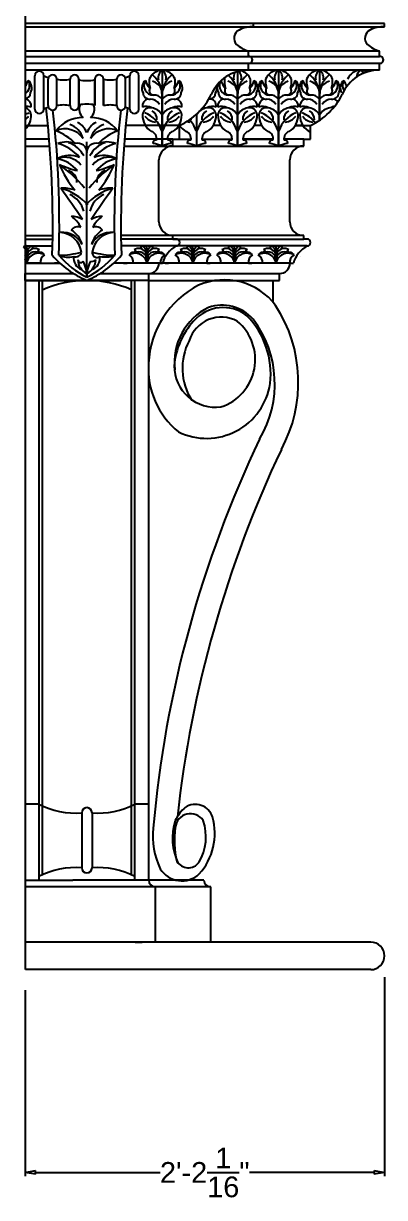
# Model space of a CAD drawing. Header units: millimetres. Extents: x 1155 to 2227, y 540 to 1342.
# Drawn here: x 1754.6 to 1780.8, y 1052.8 to 1137.9 of the extents above; entities that cross this region are included whole.
import ezdxf

# ---------------------------------------------------------------- set-up
doc = ezdxf.new("R2010")
doc.units = ezdxf.units.MM
doc.layers.add('dimension', color=4, linetype='Continuous')
doc.styles.get("Standard").update_dxf_attribs({"font": 'arial.ttf'})
doc.dimstyles.new('25', dxfattribs={"dimscale": 1.5, "dimtxt": 1, "dimasz": 0.5, "dimexe": 0.1875, "dimexo": 1, "dimgap": 0.125, "dimtad": 0, "dimtih": 1, "dimtoh": 1, "dimdec": 4, "dimzin": 4, "dimdsep": 46, "dimlunit": 4, "dimtxsty": 'Standard', "dimblk1": 'CLOSEDBLANK', "dimblk2": 'CLOSEDBLANK', "dimsah": 1, "dimcen": -1, "dimclrd": 256, "dimclre": 256, "dimclrt": 256, "dimadec": 0, "dimazin": 0, "dimtfac": 1, "dimtdec": 4, "dimtofl": 0, "dimtmove": 0, "dimatfit": 3, "dimldrblk": 'CLOSEDBLANK', "dimfxl": 1, "dimtolj": 1, "dimtzin": 4, "dimarcsym": 0})

# ---------------------------------------------------------------- blocks, each defined once
blk = doc.blocks.new('_CLOSEDBLANK')
at = {"color": 0, "linetype": 'ByBlock'}
for p, q in [((-1, 0.17), (0, 0)), ((-1, 0.17), (-1, -0.17)), ((0, 0), (-1, -0.17))]:
    blk.add_line(p, q, dxfattribs=at)
blk = doc.blocks.new('*D292')
at = {"layer": 'Defpoints', "color": 0, "transparency": 16777216}
for p in [(1780.789, 1070.269), (1754.698, 1069.306), (1754.698, 1054.595)]:
    blk.add_point(p, dxfattribs=at)
at = {"layer": 'dimension', "lineweight": -2, "transparency": 16777216}
for p, q in [((1780.789, 1068.769), (1780.789, 1054.314)), ((1754.698, 1067.806), (1754.698, 1054.314)), ((1755.448, 1054.595), (1764.496, 1054.595)), ((1780.039, 1054.595), (1770.991, 1054.595))]:
    blk.add_line(p, q, dxfattribs=at)
at = {"layer": 'dimension', "lineweight": -2, "transparency": 16777216, "xscale": 0.75, "yscale": 0.75, "zscale": 0.75, "rotation": 180}
blk.add_blockref('_CLOSEDBLANK', (1754.698, 1054.595), dxfattribs=at)
at = {"layer": 'dimension', "lineweight": -2, "transparency": 16777216, "xscale": 0.75, "yscale": 0.75, "zscale": 0.75}
blk.add_blockref('_CLOSEDBLANK', (1780.789, 1054.595), dxfattribs=at)
at = {"layer": 'dimension', "transparency": 16777216, "insert": (1767.743, 1054.595), "char_height": 1.5, "attachment_point": 5}
blk.add_mtext('\\A1;2\'-2{\\H1.000000x;\\S1/16;}"', dxfattribs=at)
blk = doc.blocks.new('*D293')
at = {"layer": 'Defpoints', "color": 0, "transparency": 16777216}
for p in [(1754.698, 1144.167), (1754.698, 1137.82), (1780.789, 1137.82)]:
    blk.add_point(p, dxfattribs=at)
at = {"layer": 'dimension', "lineweight": -2, "transparency": 16777216}
for p, q in [((1754.698, 1139.32), (1754.698, 1144.448)), ((1755.448, 1144.167), (1764.496, 1144.167)), ((1780.039, 1144.167), (1770.991, 1144.167)), ((1780.789, 1139.32), (1780.789, 1144.448))]:
    blk.add_line(p, q, dxfattribs=at)
at = {"layer": 'dimension', "lineweight": -2, "transparency": 16777216, "xscale": 0.75, "yscale": 0.75, "zscale": 0.75, "rotation": 180}
blk.add_blockref('_CLOSEDBLANK', (1754.698, 1144.167), dxfattribs=at)
at = {"layer": 'dimension', "lineweight": -2, "transparency": 16777216, "xscale": 0.75, "yscale": 0.75, "zscale": 0.75}
blk.add_blockref('_CLOSEDBLANK', (1780.789, 1144.167), dxfattribs=at)
at = {"layer": 'dimension', "transparency": 16777216, "insert": (1767.744, 1144.167), "char_height": 1.5, "attachment_point": 5}
blk.add_mtext('\\A1;2\'-2{\\H1.000000x;\\S1/16;}"', dxfattribs=at)

msp = doc.modelspace()

# ---------------------------------------------------------------- linework, layer by layer
at = {"color": 0}
for p, q in [((1754.69824, 1289.30581), (1754.69824, 1069.30581)), ((1780.78928, 1137.94461), (1754.69824, 1137.94461)), ((1771.28928, 1137.69461), (1771.28928, 1137.94461)), ((1771.28928, 1137.69461), (1771.28928, 1137.94461)), ((1771.28928, 1137.69461), (1771.28928, 1137.94461)), ((1780.78928, 1137.69461), (1780.78928, 1137.94461)), ((1754.69824, 1137.69461), (1780.78928, 1137.69461)), ((1780.42119, 1135.93049), (1754.69824, 1135.93049)), ((1754.69824, 1135.55549), (1780.42119, 1135.55549)), ((1770.92119, 1135.55549), (1770.92119, 1135.93049)), ((1780.42119, 1135.55549), (1780.42119, 1135.93049)), ((1754.69824, 1135.05549), (1780.42119, 1135.05549)), ((1780.42119, 1134.55549), (1754.69824, 1134.55549)), ((1764.64993, 1134.55549), (1764.64993, 1129.05549)), ((1770.92119, 1134.55549), (1770.92119, 1135.05549)), ((1773.09665, 1134.55549), (1773.09665, 1129.05549)), ((1776.07353, 1134.55549), (1776.07353, 1130.91988)), ((1780.42119, 1134.55549), (1780.42119, 1135.05549)), ((1755.41872, 1131.73015), (1755.41872, 1134.1576)), ((1755.41872, 1131.73015), (1755.41872, 1134.1576)), ((1755.41872, 1131.73015), (1755.41872, 1134.1576)), ((1756.05753, 1131.73015), (1756.05753, 1134.1576)), ((1756.05753, 1131.73015), (1756.05753, 1134.1576)), ((1756.05753, 1131.73015), (1756.05753, 1134.1576)), ((1756.37693, 1131.98567), (1756.37693, 1133.90208)), ((1756.37693, 1131.98567), (1756.37693, 1133.90208)), ((1756.37693, 1131.98567), (1756.37693, 1133.90208)), ((1757.01573, 1131.98567), (1757.01573, 1133.90208)), ((1757.01573, 1131.98567), (1757.01573, 1133.90208)), ((1757.01573, 1131.98567), (1757.01573, 1133.90208)), ((1757.97394, 1131.98567), (1757.97394, 1133.90208)), ((1757.97394, 1131.98567), (1757.97394, 1133.90208)), ((1758.61274, 1131.98567), (1758.61274, 1133.90208)), ((1758.61274, 1131.98567), (1758.61274, 1133.90208)), ((1758.61274, 1133.90208), (1758.61274, 1131.98567)), ((1759.75317, 1131.98567), (1759.75317, 1133.90208)), ((1759.75317, 1131.98567), (1759.75317, 1133.90208)), ((1759.75317, 1131.98567), (1759.75317, 1133.90208)), ((1759.75317, 1131.98567), (1759.75317, 1133.90208)), ((1759.75317, 1133.90208), (1759.75317, 1131.98567)), ((1760.39197, 1131.98567), (1760.39197, 1133.90208)), ((1760.39197, 1131.98567), (1760.39197, 1133.90208)), ((1760.39197, 1131.98567), (1760.39197, 1133.90208)), ((1760.39197, 1131.98567), (1760.39197, 1133.90208)), ((1760.39197, 1133.90208), (1760.39197, 1131.98567)), ((1761.35017, 1131.98567), (1761.35017, 1133.90208)), ((1761.35017, 1131.98567), (1761.35017, 1133.90208)), ((1761.35017, 1131.98567), (1761.35017, 1133.90208)), ((1761.98898, 1131.98567), (1761.98898, 1133.90208)), ((1761.98898, 1131.98567), (1761.98898, 1133.90208)), ((1761.98898, 1131.98567), (1761.98898, 1133.90208)), ((1762.30838, 1131.73015), (1762.30838, 1134.1576)), ((1762.30838, 1131.73015), (1762.30838, 1134.1576)), ((1762.30838, 1131.73015), (1762.30838, 1134.1576)), ((1762.94718, 1131.73015), (1762.94718, 1134.1576)), ((1762.94718, 1131.73015), (1762.94718, 1134.1576)), ((1762.94718, 1131.73015), (1762.94718, 1134.1576)), ((1770.11977, 1134.45587), (1770.11977, 1129.05549)), ((1764.64993, 1129.05549), (1764.64993, 1132.49206)), ((1770.11977, 1129.05549), (1770.11977, 1132.49206)), ((1773.09665, 1129.05549), (1773.09665, 1132.49206)), ((1776.07353, 1130.91988), (1776.07353, 1132.49206)), ((1767.14289, 1131.36423), (1767.14289, 1129.05549)), ((1754.69824, 1130.55549), (1756.35868, 1130.55549)), ((1765.91702, 1130.55549), (1762.00723, 1130.55549)), ((1765.92119, 1129.55549), (1765.92119, 1130.55549)), ((1768.8939, 1130.55549), (1768.36877, 1130.55549)), ((1771.87078, 1130.55549), (1771.34565, 1130.55549)), ((1771.87078, 1130.55549), (1771.34565, 1130.55549)), ((1774.84766, 1130.55549), (1774.32253, 1130.55549)), ((1774.32253, 1130.55549), (1775.42119, 1130.55549)), ((1775.42119, 1129.55549), (1775.42119, 1130.55549)), ((1756.44942, 1129.55549), (1754.69824, 1129.55549)), ((1765.42119, 1129.55549), (1761.91649, 1129.55549)), ((1765.42119, 1129.05549), (1765.42119, 1129.55549)), ((1765.42119, 1129.55549), (1765.92119, 1129.55549)), ((1765.42119, 1129.55549), (1766.74664, 1129.55549)), ((1767.53915, 1129.55549), (1769.72352, 1129.55549)), ((1770.51603, 1129.55549), (1772.7004, 1129.55549)), ((1772.7004, 1129.55549), (1770.51603, 1129.55549)), ((1774.92119, 1129.55549), (1773.49291, 1129.55549)), ((1774.92119, 1129.05549), (1774.92119, 1129.55549)), ((1774.92119, 1129.55549), (1775.42119, 1129.55549)), ((1754.69824, 1129.05549), (1756.48969, 1129.05549)), ((1759.18295, 1119.76693), (1759.18295, 1129.35483)), ((1759.18295, 1119.76693), (1759.18295, 1129.35483)), ((1759.18295, 1119.76693), (1759.18295, 1129.27907)), ((1759.18295, 1119.76693), (1759.18295, 1129.27907)), ((1759.18295, 1119.76693), (1759.18295, 1129.27907)), ((1759.18295, 1119.76693), (1759.18295, 1129.27907)), ((1759.18295, 1119.76693), (1759.18295, 1129.27907)), ((1759.18295, 1119.76693), (1759.18295, 1129.27907)), ((1761.87621, 1129.05549), (1765.42119, 1129.05549)), ((1765.42119, 1129.05549), (1774.92119, 1129.05549)), ((1764.42119, 1123.55549), (1764.42119, 1128.05549)), ((1773.92119, 1123.55549), (1773.92119, 1128.05549)), ((1754.69824, 1122.55549), (1756.70612, 1122.55549)), ((1774.92119, 1122.55549), (1761.65979, 1122.55549)), ((1765.42119, 1122.30549), (1765.42119, 1122.55549)), ((1774.92119, 1122.30549), (1774.92119, 1122.55549)), ((1754.69824, 1122.30549), (1756.70309, 1122.30549)), ((1754.69824, 1121.80549), (1756.69451, 1121.80549)), ((1754.82267, 1120.55549), (1754.82267, 1121.80549)), ((1754.82267, 1120.55549), (1754.82267, 1121.80549)), ((1754.82267, 1120.55549), (1754.82267, 1121.80549)), ((1765.42119, 1122.30549), (1761.66282, 1122.30549)), ((1775.17319, 1121.80549), (1761.6714, 1121.80549)), ((1763.542, 1120.55549), (1763.542, 1121.80549)), ((1763.542, 1120.55549), (1763.542, 1121.80549)), ((1763.542, 1120.55549), (1763.542, 1121.80549)), ((1765.67319, 1122.30549), (1765.42119, 1122.30549)), ((1765.42119, 1122.30549), (1774.92119, 1122.30549)), ((1765.67319, 1121.80549), (1765.67319, 1121.80549)), ((1766.888, 1120.55549), (1766.888, 1121.80549)), ((1766.888, 1120.55549), (1766.888, 1121.80549)), ((1766.888, 1120.55549), (1766.888, 1121.80549)), ((1769.90559, 1120.55549), (1769.90559, 1121.80549)), ((1769.90559, 1120.55549), (1769.90559, 1121.80549)), ((1769.90559, 1120.55549), (1769.90559, 1121.80549)), ((1772.92319, 1120.55549), (1772.92319, 1121.80549)), ((1772.92319, 1120.55549), (1772.92319, 1121.80549)), ((1772.92319, 1120.55549), (1772.92319, 1121.80549)), ((1775.17319, 1122.30549), (1774.92119, 1122.30549)), ((1775.17319, 1121.80549), (1775.17319, 1121.80549)), ((1765.17319, 1121.05549), (1765.17319, 1121.05549)), ((1765.6204, 1121.05549), (1765.6204, 1121.05549)), ((1768.638, 1121.05549), (1768.638, 1121.05549)), ((1771.65559, 1121.05549), (1771.65559, 1121.05549)), ((1774.67319, 1121.05549), (1774.67319, 1121.05549)), ((1754.69824, 1120.55549), (1757.22924, 1120.55549)), ((1755.81762, 1120.55549), (1754.69824, 1120.55549)), ((1755.81762, 1120.55549), (1756.06762, 1120.55549)), ((1757.22924, 1120.55549), (1756.83521, 1120.55549)), ((1773.92319, 1120.55549), (1761.13667, 1120.55549)), ((1761.85281, 1120.55549), (1762.10281, 1120.55549)), ((1764.8704, 1120.55549), (1762.8704, 1120.55549)), ((1764.42319, 1120.55549), (1764.67319, 1120.55549)), ((1764.8704, 1120.55549), (1765.1204, 1120.55549)), ((1767.888, 1120.55549), (1765.888, 1120.55549)), ((1767.888, 1120.55549), (1768.138, 1120.55549)), ((1770.90559, 1120.55549), (1768.90559, 1120.55549)), ((1770.90559, 1120.55549), (1771.15559, 1120.55549)), ((1773.92319, 1120.55549), (1771.92319, 1120.55549)), ((1773.92319, 1120.55549), (1774.17319, 1120.55549)), ((1754.69824, 1119.30549), (1754.69824, 1119.80549)), ((1754.69824, 1119.80549), (1758.21587, 1119.80549)), ((1754.69824, 1119.30549), (1761.67319, 1119.30549)), ((1763.67319, 1119.30549), (1754.69824, 1119.30549)), ((1755.69824, 1119.30549), (1755.69824, 1075.80581)), ((1755.94824, 1119.30549), (1755.94824, 1076.19001)), ((1760.15003, 1119.80549), (1773.17319, 1119.80549)), ((1762.42319, 1076.19001), (1762.42319, 1119.30549)), ((1762.67319, 1075.80581), (1762.67319, 1119.30549)), ((1763.67319, 1119.30549), (1763.67319, 1119.80549)), ((1763.67319, 1075.80581), (1763.67319, 1119.30549)), ((1763.67319, 1119.30549), (1772.67319, 1119.30549)), ((1772.67319, 1119.30549), (1772.67319, 1117.76295)), ((1772.67319, 1119.30549), (1773.17319, 1119.30549)), ((1773.17319, 1119.30549), (1773.17319, 1119.80549)), ((1755.69824, 1081.30581), (1754.69824, 1081.30581)), ((1763.67319, 1081.30581), (1762.67319, 1081.30581)), ((1758.81071, 1080.68081), (1758.81071, 1076.69332)), ((1759.56071, 1080.68081), (1759.56071, 1076.69332)), ((1763.67319, 1075.80581), (1763.67319, 1079.80581)), ((1754.67319, 1075.80581), (1758.17319, 1075.80581)), ((1754.69824, 1075.80581), (1754.72329, 1075.80581)), ((1766.67319, 1075.80581), (1758.17319, 1075.80581)), ((1767.67319, 1075.80581), (1763.67319, 1075.80581)), ((1768.17319, 1075.30581), (1754.72329, 1075.30581)), ((1764.17319, 1071.30581), (1764.17319, 1075.30581)), ((1768.17319, 1071.30581), (1768.17319, 1075.30581)), ((1779.78928, 1071.30581), (1754.72329, 1071.30581)), ((1762.69824, 1071.30549), (1763.19824, 1071.30549)), ((1779.78928, 1069.30581), (1754.72329, 1069.30581))]:
    msp.add_line(p, q, dxfattribs=at)
for centre, radius, start, end in [((1770.53602, 1136.87217), 0.66938, 117.351742, 222.675348), ((1771.11196, 1135.93708), 1.76645, 84.238686, 120.009974), ((1771.11196, 1135.93708), 1.76645, 84.238686, 120.009974), ((1771.11196, 1135.93708), 1.76645, 84.238686, 120.009974), ((1780.03602, 1136.87217), 0.66938, 117.351742, 222.675348), ((1780.61196, 1135.93708), 1.76645, 84.238686, 120.009974), ((1771.84653, 1138.62685), 2.85072, 230.776612, 251.058776), ((1781.34653, 1138.62685), 2.85072, 230.776612, 251.058776), ((1770.95244, 1135.30549), 0.25195, 262.874984, 97.125016), ((1780.45244, 1135.30549), 0.25195, 262.874984, 97.125016), ((1755.73813, 1134.1576), 0.3194, 0, 180), ((1755.73813, 1134.1576), 0.3194, 0, 180), ((1755.73813, 1134.1576), 0.3194, 0, 180), ((1762.62778, 1134.1576), 0.3194, 0, 180), ((1762.62778, 1134.1576), 0.3194, 0, 180), ((1762.62778, 1134.1576), 0.3194, 0, 180), ((1762.62778, 1134.1576), 0.3194, 0, 180), ((1764.67047, 1133.51749), 1.03821, 91.133942, 158.684675), ((1764.99941, 1134.02123), 0.63842, 123.190165, 194.307184), ((1764.62938, 1133.51749), 1.03821, 21.315325, 88.866058), ((1764.30045, 1134.02123), 0.63842, 345.692816, 56.809835), ((1770.87211, 1131.67693), 2.87898, 89.02325, 157.249367), ((1769.77029, 1134.02123), 0.63842, 345.692816, 45.912997), ((1770.09923, 1133.51749), 1.03821, 21.315325, 73.874097), ((1773.1172, 1133.51749), 1.03821, 91.133942, 158.684675), ((1773.44614, 1134.02123), 0.63842, 123.190165, 194.307184), ((1773.07611, 1133.51749), 1.03821, 21.315325, 88.866058), ((1772.74717, 1134.02123), 0.63842, 345.692816, 56.809835), ((1776.09408, 1133.51749), 1.03821, 91.133942, 158.684675), ((1776.42302, 1134.02123), 0.63842, 123.190165, 194.307184), ((1776.05299, 1133.51749), 1.03821, 21.315325, 88.866058), ((1775.72405, 1134.02123), 0.63842, 345.692816, 56.809835), ((1780.37211, 1131.67693), 2.87898, 89.02325, 157.249367), ((1779.07096, 1133.51749), 1.03821, 91.133942, 158.684675), ((1779.3999, 1134.02123), 0.63842, 123.190165, 176.140543), ((1779.02987, 1133.51749), 1.03821, 61.40105, 88.866058), ((1778.70093, 1134.02123), 0.63842, 29.117487, 56.809835), ((1753.59357, 1134.21832), 1.3961, 322.3027199, 343.236545), ((1754.33002, 1133.44833), 0.70378, 301.5470989, 31.461111), ((1754.4699, 1133.26117), 0.72074, 331.587373, 50.293636), ((1756.91135, 1135.84711), 1.893, 243.189489, 254.365222), ((1756.91135, 1135.84711), 1.893, 243.189489, 254.365222), ((1756.91135, 1135.84711), 1.893, 243.189489, 254.365222), ((1756.69633, 1133.90208), 0.3194, 0, 180), ((1756.69633, 1133.90208), 0.3194, 0, 180), ((1756.69633, 1133.90208), 0.3194, 0, 180), ((1757.49483, 1136.281), 2.42668, 258.613236, 281.386764), ((1757.49483, 1136.281), 2.42668, 258.613236, 281.386764), ((1757.49483, 1136.281), 2.42668, 258.613236, 281.386764), ((1758.29334, 1133.90208), 0.3194, 0, 180), ((1758.29334, 1133.90208), 0.3194, 0, 180), ((1758.29334, 1133.90208), 0.3194, 0, 180), ((1758.29334, 1133.90208), 0.3194, 0, 180), ((1758.29334, 1133.90208), 0.3194, 0, 180), ((1759.18295, 1137.9421), 4.13681, 262.07718, 277.92282), ((1759.18295, 1137.9421), 4.13681, 262.07718, 277.92282), ((1759.18295, 1137.9421), 4.13681, 262.07718, 277.92282), ((1760.07257, 1133.90208), 0.3194, 0, 180), ((1760.07257, 1133.90208), 0.3194, 0, 180), ((1760.07257, 1133.90208), 0.3194, 0, 180), ((1760.07257, 1133.90208), 0.3194, 0, 180), ((1760.07257, 1133.90208), 0.3194, 0, 180), ((1760.07257, 1133.90208), 0.3194, 0, 180), ((1760.07257, 1133.90208), 0.3194, 0, 180), ((1756.32334, 1135.26653), 3.85684, 344.2449655, 344.66915), ((1760.87107, 1136.281), 2.42668, 258.613236, 281.386764), ((1760.87107, 1136.281), 2.42668, 258.613236, 281.386764), ((1760.87107, 1136.281), 2.42668, 258.613236, 281.386764), ((1760.87107, 1136.281), 2.42668, 258.613236, 281.386764), ((1761.66957, 1133.90208), 0.3194, 0, 180), ((1761.66957, 1133.90208), 0.3194, 0, 180), ((1761.66957, 1133.90208), 0.3194, 0, 180), ((1761.66957, 1133.90208), 0.3194, 0, 180), ((1761.45456, 1135.84711), 1.893, 285.634778, 296.810511), ((1761.45456, 1135.84711), 1.893, 285.634778, 296.810511), ((1761.45456, 1135.84711), 1.893, 285.634778, 296.810511), ((1761.45456, 1135.84711), 1.893, 285.634778, 296.810511), ((1763.89601, 1133.26117), 0.72074, 129.706364, 208.412627), ((1764.03589, 1133.44833), 0.70378, 148.538889, 268.610321), ((1764.77234, 1134.21832), 1.3961, 196.763455, 224.84707), ((1765.6084, 1133.78787), 1.90811, 176.785206, 196.881668), ((1763.65452, 1132.7589), 1.034, 18.775853, 73.995983), ((1762.78181, 1132.75121), 1.86973, 352.032881, 50.503631), ((1766.51805, 1132.75121), 1.86973, 129.496369, 187.967119), ((1765.64534, 1132.7589), 1.034, 106.004017, 161.224147), ((1765.26397, 1133.44833), 0.70378, 271.389679, 31.461111), ((1763.69146, 1133.78787), 1.90811, 343.118332, 3.214794), ((1764.52752, 1134.21832), 1.3961, 315.15293, 343.236545), ((1765.40385, 1133.26117), 0.72074, 331.587373, 50.293636), ((1769.50574, 1133.44833), 0.70378, 155.333384, 268.610321), ((1770.24218, 1134.21832), 1.3961, 197.968861, 224.84707), ((1771.07824, 1133.78787), 1.90811, 173.36754, 196.881668), ((1769.12436, 1132.7589), 1.034, 18.775853, 73.995983), ((1768.25166, 1132.75121), 1.86973, 352.032881, 50.503631), ((1770.46926, 1134.02123), 0.63842, 142.703833, 194.307184), ((1771.98789, 1132.75121), 1.86973, 129.496369, 187.967119), ((1771.11519, 1132.7589), 1.034, 106.004017, 161.224147), ((1770.73381, 1133.44833), 0.70378, 271.389679, 31.461111), ((1769.1613, 1133.78787), 1.90811, 343.118332, 3.214794), ((1769.99736, 1134.21832), 1.3961, 315.15293, 343.236545), ((1770.87369, 1133.26117), 0.72074, 331.587373, 50.293636), ((1772.34274, 1133.26117), 0.72074, 129.706364, 208.412627), ((1772.48262, 1133.44833), 0.70378, 148.538889, 268.610321), ((1773.21906, 1134.21832), 1.3961, 196.763455, 224.84707), ((1774.05513, 1133.78787), 1.90811, 176.785206, 196.881668), ((1772.10124, 1132.7589), 1.034, 18.775853, 73.995983), ((1771.22854, 1132.75121), 1.86973, 352.032881, 50.503631), ((1774.96477, 1132.75121), 1.86973, 129.496369, 187.967119), ((1774.09207, 1132.7589), 1.034, 106.004017, 161.224147), ((1773.71069, 1133.44833), 0.70378, 271.389679, 31.461111), ((1772.13818, 1133.78787), 1.90811, 343.118332, 3.214794), ((1772.97424, 1134.21832), 1.3961, 315.15293, 343.236545), ((1773.85057, 1133.26117), 0.72074, 331.587373, 50.293636), ((1775.31962, 1133.26117), 0.72074, 129.706364, 208.412627), ((1775.4595, 1133.44833), 0.70378, 148.538889, 268.610321), ((1776.19594, 1134.21832), 1.3961, 196.763455, 224.84707), ((1777.03201, 1133.78787), 1.90811, 176.785206, 196.881668), ((1775.07812, 1132.7589), 1.034, 18.775853, 73.995983), ((1774.20542, 1132.75121), 1.86973, 352.032881, 50.503631), ((1777.94165, 1132.75121), 1.86973, 129.496369, 187.967119), ((1777.06895, 1132.7589), 1.034, 106.004017, 161.224147), ((1776.68757, 1133.44833), 0.70378, 271.389679, 31.461111), ((1775.11506, 1133.78787), 1.90811, 343.118332, 3.214794), ((1775.95112, 1134.21832), 1.3961, 315.15293, 343.236545), ((1776.82745, 1133.26117), 0.72074, 331.587373, 50.293636), ((1778.2965, 1133.26117), 0.72074, 129.706364, 208.412627), ((1778.43638, 1133.44833), 0.70378, 148.538889, 213.30212), ((1779.17282, 1134.21832), 1.3961, 196.763455, 216.711944), ((1754.62589, 1132.93705), 0.4783, 278.6999806, 357.745568), ((1763.74002, 1132.93705), 0.4783, 182.254432, 275.097492), ((1763.99964, 1133.0551), 0.28118, 140.550196, 277.268171), ((1765.30022, 1133.0551), 0.28118, 262.731829, 39.449804), ((1765.55984, 1132.93705), 0.4783, 264.902508, 357.745568), ((1763.91478, 1134.91356), 4.79775, 294.720788, 333.733016), ((1768.05281, 1132.93705), 0.4783, 268.119816, 357.745568), ((1767.89681, 1133.26117), 0.72074, 331.587373, 14.277321), ((1769.36586, 1133.26117), 0.72074, 151.927805, 208.412627), ((1769.20986, 1132.93705), 0.4783, 182.254432, 275.097492), ((1769.46948, 1133.0551), 0.28118, 140.550196, 277.268171), ((1770.77006, 1133.0551), 0.28118, 262.731829, 39.449804), ((1771.02969, 1132.93705), 0.4783, 264.902508, 357.745568), ((1772.18674, 1132.93705), 0.4783, 182.254432, 275.097492), ((1772.44636, 1133.0551), 0.28118, 140.550196, 277.268171), ((1773.74694, 1133.0551), 0.28118, 262.731829, 39.449804), ((1774.00657, 1132.93705), 0.4783, 264.902508, 357.745568), ((1775.16362, 1132.93705), 0.4783, 182.254432, 275.097492), ((1775.42324, 1133.0551), 0.28118, 140.550196, 277.268171), ((1773.41478, 1134.91356), 4.79775, 294.720788, 333.733016), ((1776.72382, 1133.0551), 0.28118, 262.731829, 39.449804), ((1776.98345, 1132.93705), 0.4783, 264.902508, 357.745568), ((1754.87879, 1131.12186), 0.8041, 70.268869, 102.9755688), ((1754.58995, 1131.93881), 0.56352, 353.882595, 72.769984), ((1756.69633, 1131.98567), 0.3194, 180, 0), ((1756.69633, 1131.98567), 0.3194, 180, 0), ((1756.69633, 1131.98567), 0.3194, 180, 0), ((1756.69633, 1131.98567), 0.3194, 180, 0), ((1756.69633, 1131.98567), 0.3194, 180, 0), ((1756.69633, 1131.98567), 0.3194, 180, 0), ((1757.49483, 1129.60675), 2.42668, 78.613236, 101.386764), ((1757.49483, 1129.60675), 2.42668, 78.613236, 101.386764), ((1757.49483, 1129.60675), 2.42668, 78.613236, 101.386764), ((1758.29334, 1131.98567), 0.3194, 180, 0), ((1758.29334, 1131.98567), 0.3194, 180, 0), ((1758.29334, 1131.98567), 0.3194, 180, 0), ((1758.29334, 1131.98567), 0.3194, 180, 0), ((1758.29334, 1131.98567), 0.3194, 180, 0), ((1758.29334, 1131.98567), 0.3194, 180, 0), ((1759.18295, 1127.94565), 4.13681, 82.07718, 97.92282), ((1759.18295, 1127.94565), 4.13681, 82.07718, 97.92282), ((1759.18295, 1127.94565), 4.13681, 82.07718, 97.92282), ((1759.18295, 1127.94565), 4.13681, 82.07718, 97.92282), ((1759.18295, 1127.94565), 4.13681, 82.07718, 97.92282), ((1759.18295, 1127.94565), 4.13681, 82.07718, 97.92282), ((1759.39005, 1131.71321), 0.76064, 153.262803, 231.264279), ((1759.39005, 1131.71321), 0.76064, 153.262803, 231.264279), ((1759.39005, 1131.71321), 0.76064, 153.262803, 231.264279), ((1758.97586, 1131.71321), 0.76064, 308.735721, 26.737197), ((1758.97586, 1131.71321), 0.76064, 308.735721, 26.737197), ((1758.97586, 1131.71321), 0.76064, 308.735721, 26.737197), ((1760.87107, 1129.60675), 2.42668, 78.613236, 101.386764), ((1760.87107, 1129.60675), 2.42668, 78.613236, 101.386764), ((1760.87107, 1129.60675), 2.42668, 78.613236, 101.386764), ((1760.87107, 1129.60675), 2.42668, 78.613236, 101.386764), ((1760.87107, 1129.60675), 2.42668, 78.613236, 101.386764), ((1760.87107, 1129.60675), 2.42668, 78.613236, 101.386764), ((1760.87107, 1129.60675), 2.42668, 78.613236, 101.386764), ((1760.87107, 1129.60675), 2.42668, 78.613236, 101.386764), ((1760.87107, 1129.60675), 2.42668, 78.613236, 101.386764), ((1761.66957, 1131.98567), 0.3194, 180, 0), ((1761.66957, 1131.98567), 0.3194, 180, 0), ((1761.66957, 1131.98567), 0.3194, 180, 0), ((1761.66957, 1131.98567), 0.3194, 180, 0), ((1761.66957, 1131.98567), 0.3194, 180, 0), ((1761.66957, 1131.98567), 0.3194, 180, 0), ((1761.66957, 1131.98567), 0.3194, 180, 0), ((1761.66957, 1131.98567), 0.3194, 180, 0), ((1761.66957, 1131.98567), 0.3194, 180, 0), ((1761.66957, 1131.98567), 0.3194, 180, 0), ((1761.66957, 1131.98567), 0.3194, 180, 0), ((1761.66957, 1131.98567), 0.3194, 180, 0), ((1763.77596, 1131.93881), 0.56352, 107.230016, 186.117405), ((1763.48712, 1131.12186), 0.8041, 59.671739, 109.731131), ((1763.76463, 1131.64974), 0.8111, 30.980606, 88.736623), ((1764.07556, 1132.00884), 0.7381, 40.895282, 94.408501), ((1765.2243, 1132.00884), 0.7381, 85.591499, 139.104718), ((1765.53523, 1131.64974), 0.8111, 91.263377, 149.019394), ((1765.81274, 1131.12186), 0.8041, 70.268869, 120.328261), ((1765.5239, 1131.93881), 0.56352, 353.882595, 72.769984), ((1768.3057, 1131.12186), 0.8041, 70.268869, 120.328261), ((1768.01686, 1131.93881), 0.56352, 353.882595, 85.45031), ((1769.2458, 1131.93881), 0.56352, 107.230016, 186.117405), ((1768.95697, 1131.12186), 0.8041, 59.671739, 109.731131), ((1769.23448, 1131.64974), 0.8111, 30.980606, 88.736623), ((1769.5454, 1132.00884), 0.7381, 40.895282, 94.408501), ((1770.69415, 1132.00884), 0.7381, 85.591499, 139.104718), ((1771.00507, 1131.64974), 0.8111, 91.263377, 149.019394), ((1771.28258, 1131.12186), 0.8041, 70.268869, 120.328261), ((1770.99374, 1131.93881), 0.56352, 353.882595, 72.769984), ((1772.22268, 1131.93881), 0.56352, 107.230016, 186.117405), ((1771.93385, 1131.12186), 0.8041, 59.671739, 109.731131), ((1772.21136, 1131.64974), 0.8111, 30.980606, 88.736623), ((1772.52228, 1132.00884), 0.7381, 40.895282, 94.408501), ((1773.67103, 1132.00884), 0.7381, 85.591499, 139.104718), ((1773.98195, 1131.64974), 0.8111, 91.263377, 149.019394), ((1774.25946, 1131.12186), 0.8041, 70.268869, 120.328261), ((1773.97063, 1131.93881), 0.56352, 353.882595, 72.769984), ((1775.19956, 1131.93881), 0.56352, 107.230016, 186.117405), ((1774.91073, 1131.12186), 0.8041, 59.671739, 109.731131), ((1775.18824, 1131.64974), 0.8111, 30.980606, 88.736623), ((1775.49916, 1132.00884), 0.7381, 40.895282, 94.408501), ((1776.64791, 1132.00884), 0.7381, 85.591499, 139.104718), ((1776.95883, 1131.64974), 0.8111, 91.263377, 149.019394), ((1777.23634, 1131.12186), 0.8041, 94.991583, 120.328261), ((1776.94751, 1131.93881), 0.56352, 34.622244, 72.769984), ((1754.59909, 1131.29463), 0.53638, 1.697813, 79.3476534), ((1755.68181, 1129.55301), 2.02618, 110.36237, 119.0406233), ((1753.83014, 1131.24251), 1.30687, 311.6256469, 2.983372), ((1754.11536, 1131.81483), 1.02728, 304.5691212, 325.479458), ((1755.73813, 1131.73015), 0.3194, 180, 0), ((1755.73813, 1131.73015), 0.3194, 180, 0), ((1755.73813, 1131.73015), 0.3194, 180, 0), ((1755.73813, 1131.73015), 0.3194, 180, 0), ((1755.73813, 1131.73015), 0.3194, 180, 0), ((1755.73813, 1131.73015), 0.3194, 180, 0), ((1756.91135, 1130.04064), 1.893, 105.634778, 116.810511), ((1756.91135, 1130.04064), 1.893, 105.634778, 116.810511), ((1756.91135, 1130.04064), 1.893, 105.634778, 116.810511), ((1682.31011, 1123.33201), 74.40006, 358.300912, 6.539471), ((1682.31011, 1123.33201), 74.40006, 358.300912, 6.539471), ((1682.31011, 1123.33201), 74.87916, 358.311786, 6.391337), ((1682.31011, 1123.33201), 74.87916, 358.311786, 6.391337), ((1758.88562, 1128.66402), 2.45602, 89.335899, 142.565387), ((1758.88562, 1128.66402), 2.45602, 89.335899, 142.565387), ((1759.48028, 1128.66402), 2.45602, 37.434613, 90.664101), ((1759.48028, 1128.66402), 2.45602, 37.434613, 90.664101), ((1759.48028, 1128.66402), 2.45602, 37.434613, 90.664101), ((1759.48028, 1128.66402), 2.45602, 37.434613, 90.664101), ((1836.05579, 1123.33201), 74.87916, 173.608663, 181.688214), ((1836.05579, 1123.33201), 74.87916, 173.608663, 181.688214), ((1836.05579, 1123.33201), 74.87916, 173.608663, 181.688214), ((1836.05579, 1123.33201), 74.87916, 173.608663, 181.688214), ((1836.05579, 1123.33201), 74.87916, 173.608663, 181.688214), ((1836.05579, 1123.33201), 74.87916, 173.608663, 181.688214), ((1836.05579, 1123.33201), 74.40006, 173.460529, 181.699088), ((1836.05579, 1123.33201), 74.40006, 173.460529, 181.699088), ((1761.45456, 1130.04064), 1.893, 63.189489, 74.365222), ((1761.45456, 1130.04064), 1.893, 63.189489, 74.365222), ((1761.45456, 1130.04064), 1.893, 63.189489, 74.365222), ((1761.45456, 1130.04064), 1.893, 63.189489, 74.365222), ((1761.45456, 1130.04064), 1.893, 63.189489, 74.365222), ((1761.45456, 1130.04064), 1.893, 63.189489, 68.7773623), ((1762.62778, 1131.73015), 0.3194, 180, 0), ((1762.62778, 1131.73015), 0.3194, 180, 0), ((1762.62778, 1131.73015), 0.3194, 180, 0), ((1762.62778, 1131.73015), 0.3194, 180, 0), ((1762.62778, 1131.73015), 0.3194, 180, 0), ((1762.62778, 1131.73015), 0.3194, 180, 0), ((1764.53577, 1131.24251), 1.30687, 177.016628, 239.717414), ((1763.76682, 1131.29463), 0.53638, 76.376862, 178.302187), ((1762.6841, 1129.55301), 2.02618, 17.443867, 69.63763), ((1764.25055, 1131.81483), 1.02728, 214.520542, 264.992309), ((1763.7919, 1130.86056), 0.96072, 26.918806, 83.949899), ((1763.56195, 1130.99903), 0.71137, 355.930856, 59.352266), ((1765.50796, 1130.86056), 0.96072, 96.050101, 153.081194), ((1766.61576, 1129.55301), 2.02618, 110.36237, 162.556133), ((1765.73791, 1130.99903), 0.71137, 120.647734, 184.069144), ((1765.04931, 1131.81483), 1.02728, 275.007691, 325.479458), ((1765.53304, 1131.29463), 0.53638, 1.697813, 103.623138), ((1764.76409, 1131.24251), 1.30687, 300.282586, 2.983372), ((1768.00093, 1130.86056), 0.96072, 96.050101, 153.081194), ((1769.10872, 1129.55301), 2.02618, 110.36237, 162.556133), ((1768.23088, 1130.99903), 0.71137, 120.647734, 184.069144), ((1767.54227, 1131.81483), 1.02728, 275.007691, 325.479458), ((1768.026, 1131.29463), 0.53638, 1.697813, 103.623138), ((1767.25705, 1131.24251), 1.30687, 300.282586, 2.983372), ((1770.00562, 1131.24251), 1.30687, 177.016628, 239.717414), ((1769.23666, 1131.29463), 0.53638, 76.376862, 178.302187), ((1768.15395, 1129.55301), 2.02618, 17.443867, 69.63763), ((1769.7204, 1131.81483), 1.02728, 214.520542, 264.992309), ((1769.26174, 1130.86056), 0.96072, 26.918806, 83.949899), ((1769.03179, 1130.99903), 0.71137, 355.930856, 59.352266), ((1770.97781, 1130.86056), 0.96072, 96.050101, 153.081194), ((1772.0856, 1129.55301), 2.02618, 110.36237, 162.556133), ((1771.20776, 1130.99903), 0.71137, 120.647734, 184.069144), ((1770.51915, 1131.81483), 1.02728, 275.007691, 325.479458), ((1771.00288, 1131.29463), 0.53638, 1.697813, 103.623138), ((1770.23393, 1131.24251), 1.30687, 300.282586, 2.983372), ((1772.9825, 1131.24251), 1.30687, 177.016628, 239.717414), ((1772.21354, 1131.29463), 0.53638, 76.376862, 178.302187), ((1771.13083, 1129.55301), 2.02618, 17.443867, 69.63763), ((1772.69728, 1131.81483), 1.02728, 214.520542, 264.992309), ((1772.23862, 1130.86056), 0.96072, 26.918806, 83.949899), ((1772.00867, 1130.99903), 0.71137, 355.930856, 59.352266), ((1773.95469, 1130.86056), 0.96072, 96.050101, 153.081194), ((1775.06248, 1129.55301), 2.02618, 110.36237, 162.556133), ((1774.18464, 1130.99903), 0.71137, 120.647734, 184.069144), ((1773.49603, 1131.81483), 1.02728, 275.007691, 325.479458), ((1773.97976, 1131.29463), 0.53638, 1.697813, 103.623138), ((1773.21081, 1131.24251), 1.30687, 300.282586, 2.983372), ((1775.95938, 1131.24251), 1.30687, 177.016628, 245.681009), ((1775.19042, 1131.29463), 0.53638, 76.376862, 178.302187), ((1774.10771, 1129.55301), 2.02618, 35.423129, 69.63763), ((1775.67416, 1131.81483), 1.02728, 214.520542, 264.992309), ((1775.2155, 1130.86056), 0.96072, 26.918806, 83.949899), ((1774.98555, 1130.99903), 0.71137, 355.930856, 59.352266), ((1776.93157, 1130.86056), 0.96072, 96.050101, 153.081194), ((1757.59499, 1128.70922), 1.59087, 33.986277, 114.493231), ((1757.59499, 1128.70922), 1.59087, 33.986277, 114.493231), ((1757.44606, 1129.17106), 1.52899, 16.234118, 70.710832), ((1757.44606, 1129.17106), 1.52899, 16.234118, 70.710832), ((1758.03663, 1129.68738), 1.17566, 15.574396, 66.279583), ((1758.03663, 1129.68738), 1.17566, 15.574396, 66.279583), ((1760.32928, 1129.68738), 1.17566, 113.720417, 164.425604), ((1760.32928, 1129.68738), 1.17566, 113.720417, 164.425604), ((1760.91984, 1129.17106), 1.52899, 109.289168, 163.765882), ((1760.91984, 1129.17106), 1.52899, 109.289168, 163.765882), ((1760.77092, 1128.70922), 1.59087, 65.506769, 146.013723), ((1760.77092, 1128.70922), 1.59087, 65.506769, 146.013723), ((1767.02874, 1131.24251), 1.30687, 211.79201, 239.717414), ((1766.74351, 1131.81483), 1.02728, 252.769374, 264.992309), ((1765.17707, 1129.55301), 2.02618, 17.443867, 44.016188), ((1766.05491, 1130.99903), 0.71137, 355.930856, 4.399108), ((1755.52888, 1126.4127), 3.99971, 45.029015, 69.410924), ((1755.52888, 1126.4127), 3.99971, 45.029015, 69.410924), ((1762.83702, 1126.4127), 3.99971, 110.589076, 134.970985), ((1762.83702, 1126.4127), 3.99971, 110.589076, 134.970985), ((1762.83702, 1126.4127), 3.99971, 110.589076, 134.970985), ((1762.83702, 1126.4127), 3.99971, 110.589076, 134.970985), ((1763.70982, 1129.59487), 0.54528, 346.532421, 72.171583), ((1764.17491, 1129.28432), 0.19479, 70.44567, 195.714709), ((1765.59004, 1129.59487), 0.54528, 107.828417, 193.467579), ((1765.12495, 1129.28432), 0.19479, 344.285291, 109.55433), ((1766.20278, 1129.59487), 0.54528, 346.532421, 72.171583), ((1766.66787, 1129.28432), 0.19479, 70.44567, 195.714709), ((1768.08301, 1129.59487), 0.54528, 107.828417, 193.467579), ((1767.61791, 1129.28432), 0.19479, 344.285291, 109.55433), ((1769.17966, 1129.59487), 0.54528, 346.532421, 72.171583), ((1769.64475, 1129.28432), 0.19479, 70.44567, 195.714709), ((1771.05989, 1129.59487), 0.54528, 107.828417, 193.467579), ((1770.59479, 1129.28432), 0.19479, 344.285291, 109.55433), ((1772.15654, 1129.59487), 0.54528, 346.532421, 72.171583), ((1772.62163, 1129.28432), 0.19479, 70.44567, 195.714709), ((1774.03677, 1129.59487), 0.54528, 107.828417, 193.467579), ((1773.57167, 1129.28432), 0.19479, 344.285291, 109.55433), ((1757.7225, 1127.3912), 1.95644, 71.117119, 108.882881), ((1757.7225, 1127.3912), 1.95644, 71.117119, 108.882881), ((1756.13427, 1126.03602), 3.34555, 41.00312, 73.412938), ((1756.13427, 1126.03602), 3.34555, 41.00312, 73.412938), ((1757.25154, 1127.47968), 1.91154, 26.485411, 71.754833), ((1757.25154, 1127.47968), 1.91154, 26.485411, 71.754833), ((1758.50737, 1128.54773), 0.71098, 2.826425, 102.319472), ((1758.50737, 1128.54773), 0.71098, 2.826425, 102.319472), ((1759.85854, 1128.54773), 0.71098, 77.680528, 177.173575), ((1759.85854, 1128.54773), 0.71098, 77.680528, 177.173575), ((1761.11436, 1127.47968), 1.91154, 108.245167, 153.514589), ((1761.11436, 1127.47968), 1.91154, 108.245167, 153.514589), ((1762.23164, 1126.03602), 3.34555, 106.587062, 138.99688), ((1762.23164, 1126.03602), 3.34555, 106.587062, 138.99688), ((1762.23164, 1126.03602), 3.34555, 106.587062, 138.99688), ((1762.23164, 1126.03602), 3.34555, 106.587062, 138.99688), ((1760.64341, 1127.3912), 1.95644, 71.117119, 108.882881), ((1760.64341, 1127.3912), 1.95644, 71.117119, 108.882881), ((1760.64341, 1127.3912), 1.95644, 71.117119, 108.882881), ((1760.64341, 1127.3912), 1.95644, 71.117119, 108.882881), ((1763.56537, 1126.30906), 2.95282, 68.451057, 81.782804), ((1765.42119, 1128.05549), 1, 90, 180), ((1765.73449, 1126.30906), 2.95282, 98.217196, 111.548943), ((1766.05834, 1126.30906), 2.95282, 68.451057, 81.782804), ((1768.22745, 1126.30906), 2.95282, 98.217196, 111.548943), ((1769.03522, 1126.30906), 2.95282, 68.451057, 81.782804), ((1771.20433, 1126.30906), 2.95282, 98.217196, 111.548943), ((1772.0121, 1126.30906), 2.95282, 68.451057, 81.782804), ((1774.18121, 1126.30906), 2.95282, 98.217196, 111.548943), ((1774.92119, 1128.05549), 1, 90, 180), ((1757.9546, 1126.46733), 1.89919, 68.226882, 118.906453), ((1757.9546, 1126.46733), 1.89919, 68.226882, 118.906453), ((1757.59499, 1126.75769), 1.48148, 38.138859, 112.143912), ((1757.59499, 1126.75769), 1.48148, 38.138859, 112.143912), ((1756.54291, 1125.59643), 2.58112, 40.36448, 78.973881), ((1756.54291, 1125.59643), 2.58112, 40.36448, 78.973881), ((1764.4837, 1130.78551), 7.91093, 202.791533, 218.620341), ((1760.15445, 1134.20649), 7.13072, 245.438775, 256.663116), ((1751.21012, 1119.56202), 10.11598, 39.505659, 53.759388), ((1764.4837, 1130.78551), 7.91093, 202.791533, 218.620341), ((1760.15445, 1134.20649), 7.13072, 245.438775, 256.663116), ((1751.21012, 1119.56202), 10.11598, 39.505659, 53.759388), ((1767.15578, 1119.56202), 10.11598, 126.240612, 140.494341), ((1767.15578, 1119.56202), 10.11598, 126.240612, 140.494341), ((1760.77092, 1126.75769), 1.48148, 67.856088, 141.861141), ((1760.77092, 1126.75769), 1.48148, 67.856088, 141.861141), ((1760.41131, 1126.46733), 1.89919, 61.093547, 111.773118), ((1760.41131, 1126.46733), 1.89919, 61.093547, 111.773118), ((1760.41131, 1126.46733), 1.89919, 61.093547, 111.773118), ((1760.41131, 1126.46733), 1.89919, 61.093547, 111.773118), ((1761.823, 1125.59643), 2.58112, 101.026119, 139.63552), ((1761.823, 1125.59643), 2.58112, 101.026119, 139.63552), ((1761.823, 1125.59643), 2.58112, 101.026119, 139.63552), ((1761.823, 1125.59643), 2.58112, 101.026119, 139.63552), ((1758.21145, 1134.20649), 7.13072, 283.336884, 294.561225), ((1758.21145, 1134.20649), 7.13072, 283.336884, 294.561225), ((1758.21145, 1134.20649), 7.13072, 283.336884, 294.561225), ((1758.21145, 1134.20649), 7.13072, 283.336884, 294.561225), ((1753.8822, 1130.78551), 7.91093, 321.379659, 337.208467), ((1753.8822, 1130.78551), 7.91093, 321.379659, 337.208467), ((1753.8822, 1130.78551), 7.91093, 321.379659, 337.208467), ((1753.8822, 1130.78551), 7.91093, 321.379659, 337.208467), ((1757.60747, 1126.45255), 0.85084, 356.585596, 73.437475), ((1757.60747, 1126.45255), 0.85084, 356.585596, 73.437475), ((1760.75843, 1126.45255), 0.85084, 106.562525, 183.414404), ((1760.75843, 1126.45255), 0.85084, 106.562525, 183.414404), ((1757.46747, 1123.69176), 2.31229, 68.819846, 94.362331), ((1757.46747, 1123.69176), 2.31229, 68.819846, 94.362331), ((1632.56992, 1037.63147), 152.85294, 34.27929, 35.317748), ((1756.04192, 1121.751), 4.42641, 43.169542, 73.601247), ((1632.56992, 1037.63147), 152.85294, 34.27929, 35.317748), ((1756.04192, 1121.751), 4.42641, 43.169542, 73.601247), ((1762.32398, 1121.751), 4.42641, 106.398753, 136.830458), ((1762.32398, 1121.751), 4.42641, 106.398753, 136.830458), ((1885.79598, 1037.63147), 152.85294, 144.682252, 145.72071), ((1885.79598, 1037.63147), 152.85294, 144.682252, 145.72071), ((1885.79598, 1037.63147), 152.85294, 144.682252, 145.72071), ((1885.79598, 1037.63147), 152.85294, 144.682252, 145.72071), ((1760.89843, 1123.69176), 2.31229, 85.637669, 111.180154), ((1760.89843, 1123.69176), 2.31229, 85.637669, 111.180154), ((1760.89843, 1123.69176), 2.31229, 85.637669, 111.180154), ((1760.89843, 1123.69176), 2.31229, 85.637669, 111.180154), ((1757.14604, 1123.84096), 1.88019, 14.964842, 64.646301), ((1757.14604, 1123.84096), 1.88019, 14.964842, 64.646301), ((1761.21987, 1123.84096), 1.88019, 115.353699, 165.035158), ((1761.21987, 1123.84096), 1.88019, 115.353699, 165.035158), ((1758.09054, 1122.56361), 1.39803, 55.985389, 91.276232), ((1758.09054, 1122.56361), 1.39803, 55.985389, 91.276232), ((1756.80581, 1122.18937), 2.17054, 26.404505, 54.721769), ((1756.80581, 1122.18937), 2.17054, 26.404505, 54.721769), ((1760.27536, 1122.56361), 1.39803, 88.723768, 124.014611), ((1760.27536, 1122.56361), 1.39803, 88.723768, 124.014611), ((1760.27536, 1122.56361), 1.39803, 88.723768, 124.014611), ((1760.27536, 1122.56361), 1.39803, 88.723768, 124.014611), ((1760.27536, 1122.56361), 1.39803, 88.723768, 124.014611), ((1760.27536, 1122.56361), 1.39803, 88.723768, 124.014611), ((1761.56009, 1122.18937), 2.17054, 125.278231, 153.595495), ((1761.56009, 1122.18937), 2.17054, 125.278231, 153.595495), ((1761.56009, 1122.18937), 2.17054, 125.278231, 153.595495), ((1761.56009, 1122.18937), 2.17054, 125.278231, 153.595495), ((1761.56009, 1122.18937), 2.17054, 125.278231, 153.595495), ((1761.56009, 1122.18937), 2.17054, 125.278231, 153.595495), ((1765.42119, 1123.55549), 1, 180, 270), ((1774.92119, 1123.55549), 1, 180, 270), ((1757.4459, 1121.24394), 1.54328, 25.623784, 96.173273), ((1757.4459, 1121.24394), 1.54328, 25.623784, 96.173273), ((1757.15622, 1121.13044), 1.65247, 7.57966, 85.706004), ((1757.15622, 1121.13044), 1.65247, 7.57966, 85.706004), ((1758.53505, 1122.56761), 0.6251, 69.895496, 141.510606), ((1758.53505, 1122.56761), 0.6251, 69.895496, 141.510606), ((1757.25875, 1121.5382), 1.62216, 13.298994, 60.976588), ((1757.25875, 1121.5382), 1.62216, 13.298994, 60.976588), ((1761.10715, 1121.5382), 1.62216, 119.023412, 166.701006), ((1761.10715, 1121.5382), 1.62216, 119.023412, 166.701006), ((1761.10715, 1121.5382), 1.62216, 119.023412, 166.701006), ((1761.10715, 1121.5382), 1.62216, 119.023412, 166.701006), ((1761.10715, 1121.5382), 1.62216, 119.023412, 166.701006), ((1761.10715, 1121.5382), 1.62216, 119.023412, 166.701006), ((1760.92, 1121.24394), 1.54328, 83.826727, 154.376216), ((1760.92, 1121.24394), 1.54328, 83.826727, 154.376216), ((1760.92, 1121.24394), 1.54328, 83.826727, 154.376216), ((1760.92, 1121.24394), 1.54328, 83.826727, 154.376216), ((1760.92, 1121.24394), 1.54328, 83.826727, 154.376216), ((1760.92, 1121.24394), 1.54328, 83.826727, 154.376216), ((1760.92, 1121.24394), 1.54328, 83.826727, 154.376216), ((1760.92, 1121.24394), 1.54328, 83.826727, 154.376216), ((1761.20969, 1121.13044), 1.65247, 94.293996, 172.42034), ((1761.20969, 1121.13044), 1.65247, 94.293996, 172.42034), ((1761.20969, 1121.13044), 1.65247, 94.293996, 172.42034), ((1761.20969, 1121.13044), 1.65247, 94.293996, 172.42034), ((1761.20969, 1121.13044), 1.65247, 94.293996, 172.42034), ((1761.20969, 1121.13044), 1.65247, 94.293996, 172.42034), ((1761.20969, 1121.13044), 1.65247, 94.293996, 172.42034), ((1761.20969, 1121.13044), 1.65247, 94.293996, 172.42034), ((1759.83086, 1122.56761), 0.6251, 38.489394, 110.104504), ((1759.83086, 1122.56761), 0.6251, 38.489394, 110.104504), ((1759.83086, 1122.56761), 0.6251, 38.489394, 110.104504), ((1759.83086, 1122.56761), 0.6251, 38.489394, 110.104504), ((1759.83086, 1122.56761), 0.6251, 38.489394, 110.104504), ((1759.83086, 1122.56761), 0.6251, 38.489394, 110.104504), ((1754.82267, 1121.39008), 0.41541, 55.148038, 124.851962), ((1754.82267, 1121.39008), 0.41541, 55.148038, 124.851962), ((1753.85248, 1120.97127), 1.05553, 336.802137, 46.032557), ((1755.79287, 1120.97127), 1.05553, 133.967443, 203.197863), ((1755.15072, 1121.64018), 0.12831, 351.917002, 134.952895), ((1763.21396, 1121.64018), 0.12831, 45.047105, 188.082998), ((1763.21396, 1121.64018), 0.12831, 45.047105, 188.082998), ((1763.542, 1121.39008), 0.41541, 55.148038, 124.851962), ((1763.542, 1121.39008), 0.41541, 55.148038, 124.851962), ((1762.57181, 1120.97127), 1.05553, 336.802137, 46.032557), ((1764.5122, 1120.97127), 1.05553, 133.967443, 203.197863), ((1763.87005, 1121.64018), 0.12831, 351.917002, 134.952895), ((1766.73457, 1119.93139), 2.15379, 119.524598, 163.155786), ((1765.67319, 1122.05549), 0.25, 270, 90), ((1766.55996, 1121.64018), 0.12831, 45.047105, 188.082998), ((1766.55996, 1121.64018), 0.12831, 45.047105, 188.082998), ((1766.888, 1121.39008), 0.41541, 55.148038, 124.851962), ((1766.888, 1121.39008), 0.41541, 55.148038, 124.851962), ((1765.9178, 1120.97127), 1.05553, 336.802137, 46.032557), ((1767.85819, 1120.97127), 1.05553, 133.967443, 203.197863), ((1767.21604, 1121.64018), 0.12831, 351.917002, 134.952895), ((1769.57755, 1121.64018), 0.12831, 45.047105, 188.082998), ((1769.57755, 1121.64018), 0.12831, 45.047105, 188.082998), ((1769.90559, 1121.39008), 0.41541, 55.148038, 124.851962), ((1769.90559, 1121.39008), 0.41541, 55.148038, 124.851962), ((1768.9354, 1120.97127), 1.05553, 336.802137, 46.032557), ((1770.87579, 1120.97127), 1.05553, 133.967443, 203.197863), ((1770.23364, 1121.64018), 0.12831, 351.917002, 134.952895), ((1772.59515, 1121.64018), 0.12831, 45.047105, 188.082998), ((1772.59515, 1121.64018), 0.12831, 45.047105, 188.082998), ((1772.92319, 1121.39008), 0.41541, 55.148038, 124.851962), ((1772.92319, 1121.39008), 0.41541, 55.148038, 124.851962), ((1771.95299, 1120.97127), 1.05553, 336.802137, 46.032557), ((1773.89338, 1120.97127), 1.05553, 133.967443, 203.197863), ((1773.25123, 1121.64018), 0.12831, 351.917002, 134.952895), ((1776.23457, 1119.93139), 2.15379, 119.524598, 163.155786), ((1775.17319, 1122.05549), 0.25, 270, 90), ((1754.20836, 1120.74239), 0.64211, 343.078416, 40.2787251), ((1753.96695, 1120.40957), 0.86808, 9.677461, 32.6032064), ((1755.55867, 1120.87188), 0.80112, 110.527698, 203.262132), ((1755.43698, 1120.74239), 0.64211, 74.257682, 196.921584), ((1755.6784, 1120.40957), 0.86808, 59.457018, 170.322539), ((1755.37212, 1120.81461), 0.81302, 62.334979, 96.665654), ((1755.77726, 1121.37063), 0.16637, 99.56543, 183.51969), ((1755.682, 1120.8001), 0.56477, 39.219588, 97.202047), ((1756.40016, 1120.64466), 0.58433, 118.700365, 188.777677), ((1761.75306, 1125.48267), 6.68895, 220.641147, 247.403932), ((1756.95926, 1128.72016), 7.5967, 271.4898, 283.978075), ((1762.23237, 1125.48267), 6.68895, 220.641147, 242.877859), ((1757.81854, 1122.76414), 1.76673, 248.002087, 283.511236), ((1759.1444, 1120.94151), 0.91908, 173.452851, 248.580089), ((1758.3791, 1121.44645), 0.42657, 249.728751, 346.713194), ((1756.13354, 1125.48267), 6.68895, 297.122141, 319.358853), ((1756.13354, 1125.48267), 6.68895, 297.122141, 319.358853), ((1756.61285, 1125.48267), 6.68895, 292.5960054, 319.358853), ((1759.22151, 1120.94151), 0.91908, 291.4198871, 6.547149), ((1759.22151, 1120.94151), 0.91908, 291.4198871, 6.547149), ((1759.22151, 1120.94151), 0.91908, 291.419911, 6.547149), ((1759.91981, 1121.32162), 0.34919, 175.599362, 307.958693), ((1761.40664, 1128.72016), 7.5967, 256.021925, 268.5102), ((1761.40664, 1128.72016), 7.5967, 256.021925, 268.5102), ((1761.40664, 1128.72016), 7.5967, 256.021925, 268.5102), ((1761.40664, 1128.72016), 7.5967, 256.021925, 268.5102), ((1760.53018, 1122.99571), 1.98915, 258.528841, 289.957836), ((1762.68268, 1120.8001), 0.56477, 82.797953, 140.780412), ((1762.68268, 1120.8001), 0.56477, 82.797953, 140.780412), ((1762.68628, 1120.40957), 0.86808, 9.677461, 120.542982), ((1761.96452, 1120.64466), 0.58433, 351.222323, 61.299635), ((1761.96452, 1120.64466), 0.58433, 351.222323, 61.299635), ((1762.99256, 1120.81461), 0.81302, 83.334346, 117.665021), ((1762.99256, 1120.81461), 0.81302, 83.334346, 117.665021), ((1762.58742, 1121.37063), 0.16637, 356.48031, 80.43457), ((1762.58742, 1121.37063), 0.16637, 356.48031, 80.43457), ((1762.92769, 1120.74239), 0.64211, 343.078416, 105.742318), ((1762.80601, 1120.87188), 0.80112, 336.737868, 69.472302), ((1764.278, 1120.87188), 0.80112, 110.527698, 203.262132), ((1764.15631, 1120.74239), 0.64211, 74.257682, 196.921584), ((1764.39773, 1120.40957), 0.86808, 59.457018, 170.322539), ((1764.09145, 1120.81461), 0.81302, 62.334979, 96.665654), ((1764.49658, 1121.37063), 0.16637, 99.56543, 183.51969), ((1764.40133, 1120.8001), 0.56477, 39.219588, 97.202047), ((1765.11949, 1120.64466), 0.58433, 118.700365, 188.777677), ((1766.02867, 1120.8001), 0.56477, 82.797953, 140.780412), ((1766.02867, 1120.8001), 0.56477, 82.797953, 140.780412), ((1766.03227, 1120.40957), 0.86808, 9.677461, 120.542982), ((1765.31051, 1120.64466), 0.58433, 351.222323, 61.299635), ((1765.31051, 1120.64466), 0.58433, 351.222323, 61.299635), ((1766.33855, 1120.81461), 0.81302, 83.334346, 117.665021), ((1766.33855, 1120.81461), 0.81302, 83.334346, 117.665021), ((1765.93342, 1121.37063), 0.16637, 356.48031, 80.43457), ((1765.93342, 1121.37063), 0.16637, 356.48031, 80.43457), ((1766.27369, 1120.74239), 0.64211, 343.078416, 105.742318), ((1766.152, 1120.87188), 0.80112, 336.737868, 69.472302), ((1767.62399, 1120.87188), 0.80112, 110.527698, 203.262132), ((1767.50231, 1120.74239), 0.64211, 74.257682, 196.921584), ((1767.74372, 1120.40957), 0.86808, 59.457018, 170.322539), ((1767.43744, 1120.81461), 0.81302, 62.334979, 96.665654), ((1767.84258, 1121.37063), 0.16637, 99.56543, 183.51969), ((1767.74732, 1120.8001), 0.56477, 39.219588, 97.202047), ((1768.46548, 1120.64466), 0.58433, 118.700365, 188.777677), ((1769.04627, 1120.8001), 0.56477, 82.797953, 140.780412), ((1769.04627, 1120.8001), 0.56477, 82.797953, 140.780412), ((1769.04987, 1120.40957), 0.86808, 9.677461, 120.542982), ((1768.32811, 1120.64466), 0.58433, 351.222323, 61.299635), ((1768.32811, 1120.64466), 0.58433, 351.222323, 61.299635), ((1769.35615, 1120.81461), 0.81302, 83.334346, 117.665021), ((1769.35615, 1120.81461), 0.81302, 83.334346, 117.665021), ((1768.95101, 1121.37063), 0.16637, 356.48031, 80.43457), ((1768.95101, 1121.37063), 0.16637, 356.48031, 80.43457), ((1769.29128, 1120.74239), 0.64211, 343.078416, 105.742318), ((1769.1696, 1120.87188), 0.80112, 336.737868, 69.472302), ((1770.64159, 1120.87188), 0.80112, 110.527698, 203.262132), ((1770.5199, 1120.74239), 0.64211, 74.257682, 196.921584), ((1770.76132, 1120.40957), 0.86808, 59.457018, 170.322539), ((1770.45504, 1120.81461), 0.81302, 62.334979, 96.665654), ((1770.86017, 1121.37063), 0.16637, 99.56543, 183.51969), ((1770.76492, 1120.8001), 0.56477, 39.219588, 97.202047), ((1771.48308, 1120.64466), 0.58433, 118.700365, 188.777677), ((1772.06386, 1120.8001), 0.56477, 82.797953, 140.780412), ((1772.06386, 1120.8001), 0.56477, 82.797953, 140.780412), ((1772.06746, 1120.40957), 0.86808, 9.677461, 120.542982), ((1771.3457, 1120.64466), 0.58433, 351.222323, 61.299635), ((1771.3457, 1120.64466), 0.58433, 351.222323, 61.299635), ((1772.37374, 1120.81461), 0.81302, 83.334346, 117.665021), ((1772.37374, 1120.81461), 0.81302, 83.334346, 117.665021), ((1771.96861, 1121.37063), 0.16637, 356.48031, 80.43457), ((1771.96861, 1121.37063), 0.16637, 356.48031, 80.43457), ((1772.30888, 1120.74239), 0.64211, 343.078416, 105.742318), ((1772.18719, 1120.87188), 0.80112, 336.737868, 69.472302), ((1773.65918, 1120.87188), 0.80112, 110.527698, 203.262132), ((1773.5375, 1120.74239), 0.64211, 74.257682, 196.921584), ((1773.77892, 1120.40957), 0.86808, 59.457018, 170.322539), ((1773.47263, 1120.81461), 0.81302, 62.334979, 96.665654), ((1773.87777, 1121.37063), 0.16637, 99.56543, 183.51969), ((1773.78251, 1120.8001), 0.56477, 39.219588, 97.202047), ((1774.50067, 1120.64466), 0.58433, 118.700365, 188.777677), ((1758.74325, 1120.8026), 0.20802, 178.514692, 330.180283), ((1759.66427, 1120.82271), 1.12907, 180.747038, 244.6453823), ((1759.66427, 1120.82271), 1.12907, 180.747038, 244.6453823), ((1759.66427, 1120.82271), 1.12907, 180.747038, 244.6453823), ((1756.94972, 1119.64809), 2.23639, 356.954149, 28.033225), ((1756.94972, 1119.64809), 2.23639, 356.954149, 28.033225), ((1761.41618, 1119.64809), 2.23639, 151.966775, 183.045851), ((1761.41618, 1119.64809), 2.23639, 151.966775, 183.045851), ((1758.70163, 1120.82271), 1.12907, 295.3546919, 359.252962), ((1758.70163, 1120.82271), 1.12907, 295.3546919, 359.252962), ((1758.70163, 1120.82271), 1.12907, 295.3546919, 359.252962), ((1759.55964, 1121.02749), 0.34871, 250.314657, 320.990368), ((1763.67319, 1120.55549), 0.75, 270, 0), ((1773.17319, 1120.55549), 0.75, 270, 0), ((1759.21358, 1111.50628), 7.80096, 65.704814, 114.745066), ((1769.1784, 1114.72817), 4.62024, 36.619971, 113.996816), ((1770.31799, 1113.01644), 6.65641, 116.967346, 177.599414), ((1768.98766, 1114.46327), 3.04774, 41.949703, 108.688064), ((1764.31035, 1111.91363), 10.22662, 331.552343, 33.004782), ((1770.02375, 1113.33772), 4.48907, 116.637226, 186.53593), ((1768.94151, 1114.20098), 2.4387, 61.790133, 162.641507), ((1769.07397, 1114.53258), 2.80492, 52.067337, 139.62417), ((1766.53356, 1112.52982), 5.99622, 353.164146, 44.664881), ((1771.00008, 1112.64281), 5.49979, 137.624399, 175.099622), ((1767.79097, 1113.56298), 3.61564, 288.213239, 50.428322), ((1765.01653, 1111.80001), 7.81065, 329.162562, 37.000401), ((1770.40772, 1112.92495), 4.29043, 152.160476, 212.757032), ((1769.55036, 1112.89232), 5.89673, 176.081852, 230.903509), ((1768.53654, 1113.12003), 3.01616, 180.140741, 277.324338), ((1767.86918, 1112.51942), 4.67122, 244.14008, 351.3407), ((1846.16555, 1072.24707), 82.49511, 154.473754, 174.903001), ((1848.78748, 1071.2683), 83.53325, 154.642908, 173.722807), ((1758.35955, 1086.49655), 5.83322, 242.855611, 274.435862), ((1759.18571, 1080.68081), 0.375, 90, 180), ((1759.18571, 1080.68081), 0.375, 90, 180), ((1759.18571, 1080.68081), 0.375, 90, 180), ((1759.18571, 1080.68081), 0.375, 0, 90), ((1759.18571, 1080.68081), 0.375, 0, 90), ((1759.18571, 1080.68081), 0.375, 0, 90), ((1760.01187, 1086.49655), 5.83322, 265.564138, 297.144389), ((1768.29115, 1078.8471), 2.97467, 131.370423, 154.689943), ((1767.04917, 1079.97644), 1.31942, 17.751863, 123.282147), ((1769.59893, 1078.83277), 4.1987, 162.163785, 205.765858), ((1766.71061, 1079.50959), 1.11136, 33.446537, 174.62595), ((1764.17579, 1078.95535), 3.65347, 329.282691, 18.624323), ((1764.092, 1079.18613), 4.37929, 317.846143, 15.802762), ((1769.51946, 1079.01893), 5.55084, 174.239001, 205.544224), ((1771.96044, 1078.68151), 6.42429, 171.656888, 193.681182), ((1758.35955, 1070.87757), 5.83322, 85.564138, 117.144389), ((1759.18571, 1076.69332), 0.375, 180, 270), ((1759.18571, 1076.69332), 0.375, 180, 270), ((1759.18571, 1076.69332), 0.375, 180, 270), ((1759.18571, 1076.69332), 0.375, 270, 0), ((1759.18571, 1076.69332), 0.375, 270, 0), ((1759.18571, 1076.69332), 0.375, 270, 0), ((1760.01187, 1070.87757), 5.83322, 62.855611, 94.435862), ((1766.07743, 1077.57648), 1.83241, 211.268762, 313.490388), ((1766.5418, 1077.65754), 0.96098, 211.039109, 323.738206), ((1764.17319, 1075.80581), 0.5, 180, 270), ((1768.17319, 1075.80581), 0.5, 180, 270), ((1779.78928, 1070.30581), 1, 270, 90)]:
    msp.add_arc(centre, radius, start, end, dxfattribs=at)

# ---------------------------------------------------------------- dimensions: what is measured, and where the dimension line sits
at = {"layer": 'dimension'}
for base, p1, p2, picture, middle in [((1754.69824, 1144.16675), (1780.78928, 1137.81961), (1754.69824, 1137.81961), '*D293', (1767.74376, 1144.16675)), ((1754.698236, 1054.595051), (1780.788591, 1070.268608), (1754.698236, 1069.305805), '*D292', (1767.743414, 1054.595051))]:
    dim = msp.add_linear_dim(base=base, p1=p1, p2=p2, angle=180, dimstyle='25', dxfattribs=at)
    dim.commit()
    dim.dimension.update_dxf_attribs({"geometry": picture, "text_midpoint": middle})

doc.saveas('drawing.dxf')
